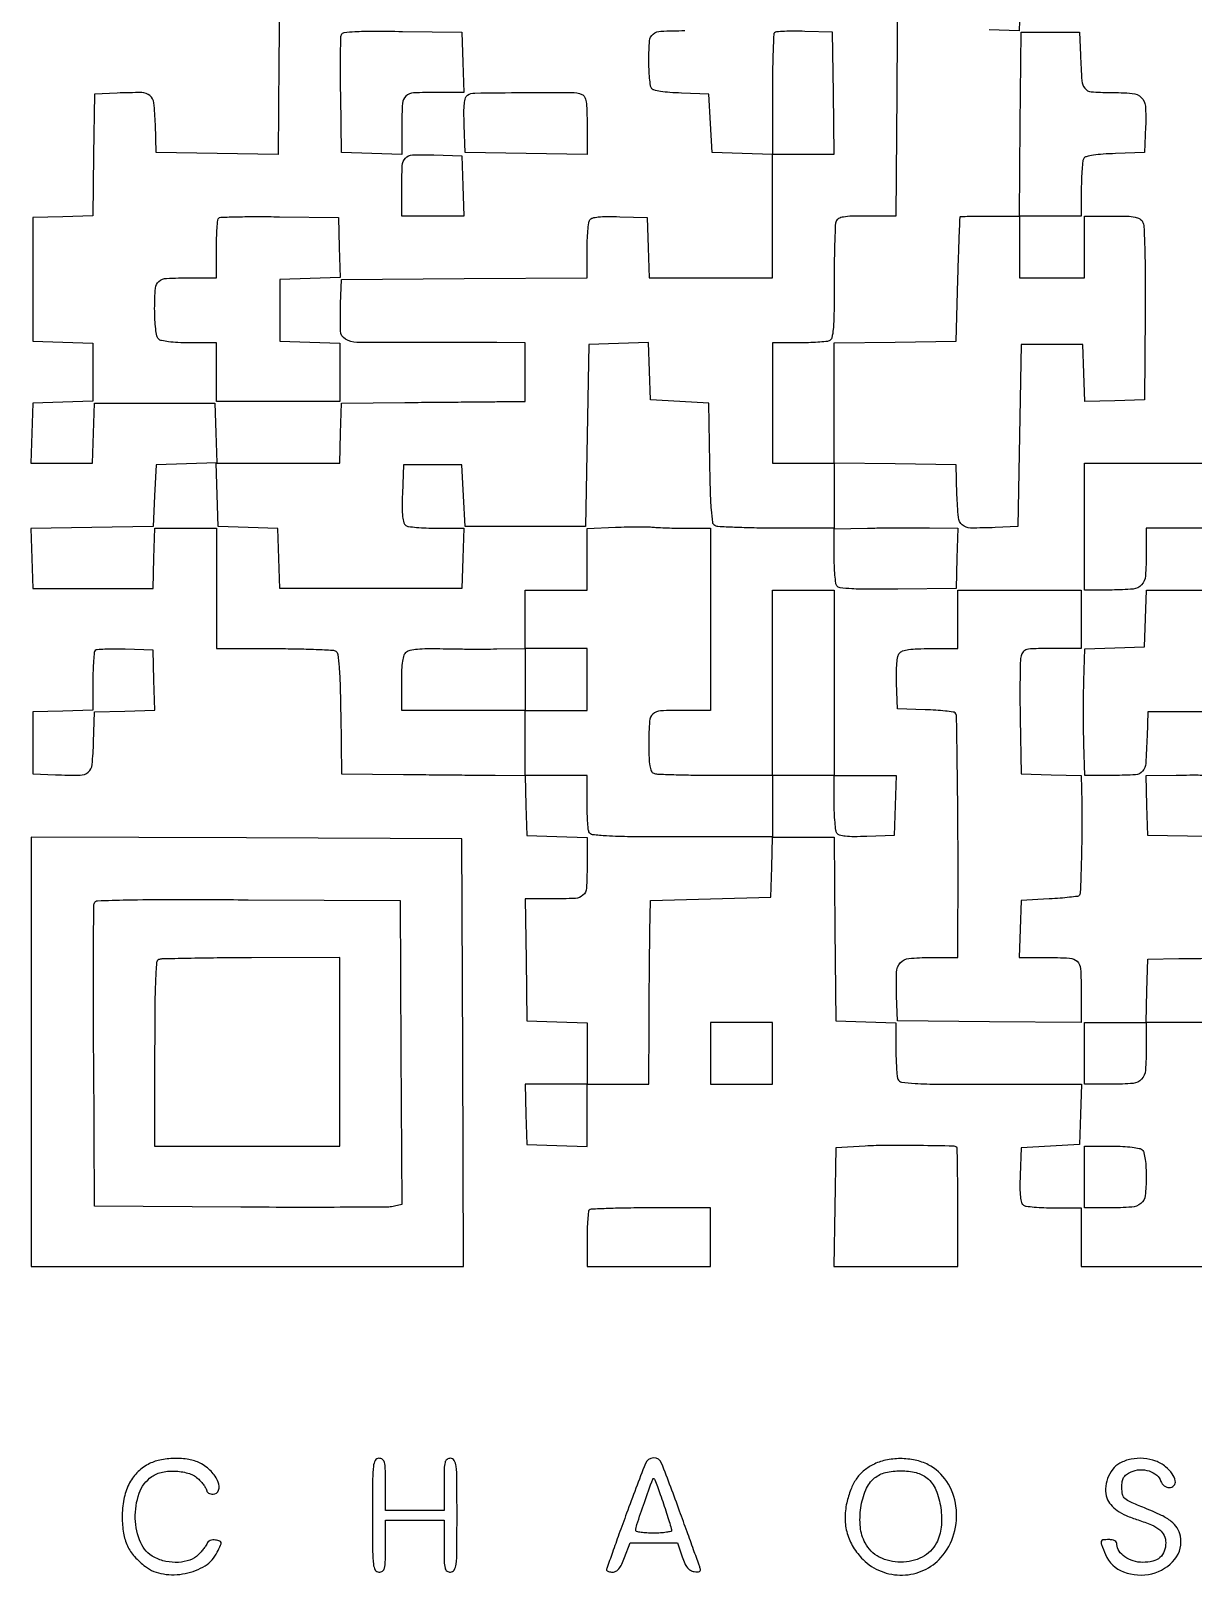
# Model space of a CAD drawing. Extents: x 156 to 936, y 95 to 969.
# Drawn here: x 155.9 to 513.4, y 95.1 to 569.9 of the extents above; entities that cross this region are included whole.
import ezdxf

# ---------------------------------------------------------------- set-up
doc = ezdxf.new("R2010")
doc.units = 0

msp = doc.modelspace()

# ---------------------------------------------------------------- linework, layer by layer
for points in [[(232.5, 588.5), (232.234389, 560.227992), (231.968779, 531.955984), (213.234389, 532.227992), (194.5, 532.5), (194.211203, 541.240685, 0.017722), (193.762911, 547.777845, 0.198326), (192.54849, 550.02491, 0.170867), (190.011209, 550.937542, 0.012477), (182.479083, 550.800912), (175.5, 550.5), (175.228072, 531.787236), (174.956143, 513.074471), (165.728072, 512.787236), (156.5, 512.5), (156.5, 493.5), (156.5, 474.5), (165.75, 474.212474), (175, 473.924948), (175, 465), (175, 456.075052), (165.75, 455.787526), (156.5, 455.5), (156.212474, 446.25), (155.924948, 437), (165.424948, 437), (174.924948, 437), (175.212474, 446.25), (175.5, 455.5), (194, 455.5), (212.5, 455.5), (212.787023, 446.288016), (213.074046, 437.076031), (203.787023, 436.788016), (194.5, 436.5), (194, 427), (193.5, 417.5), (174.712768, 417.227798), (155.925536, 416.955596), (156.212768, 407.727798), (156.5, 398.5), (175, 398.5), (193.5, 398.5), (193.787526, 407.75), (194.075052, 417), (203.537526, 417), (213, 417), (213, 398.5), (213, 380), (230.75, 379.984687, -0.00409), (237.640992, 379.922376, -0.006156), (243.646265, 379.744962, -0.002746), (248.746807, 379.503322, -0.128991), (249.726647, 379.190103, -0.224357), (250.342971, 378.214502, -0.01105), (250.732937, 374.324934, -0.012194), (251.035521, 368.668275, -0.003561), (251.226647, 359.955416), (251.5, 341.5), (270.5, 341.293811, 0.000259), (278.449913, 341.211661, 0.000238), (286.624914, 341.135321, 0.000238), (293.914543, 341.074194, 0.000788), (298.712474, 341.043811), (307.924948, 341), (308.212474, 331.75), (308.5, 322.5), (317.75, 322.212474), (327, 321.924948), (327, 313.069463, -0.014911), (326.799303, 306.341017, -0.196101), (325.74396, 304.139032, -0.17455), (323.393009, 303.170009, -0.011337), (315.896147, 303), (307.955869, 303), (308.227935, 284.25), (308.5, 265.5), (317.75, 265.212474), (327, 264.924948), (327, 255.462474), (327, 246), (317.462474, 246), (307.924948, 246), (308.212474, 236.75), (308.5, 227.5), (317.75, 227.212474), (327, 226.924948), (327, 236.462474), (327, 246), (336.5, 246), (346, 246), (346.079024, 264.75, -0.00061), (346.121822, 272.62526, -0.000549), (346.185059, 280.782812, -0.00055), (346.257844, 288.098672, -0.001737), (346.329024, 293), (346.5, 302.5), (365, 303), (383.5, 303.5), (383.787526, 312.75), (384.075052, 322), (393.521953, 322), (402.968853, 322), (403.234427, 293.75), (403.5, 265.5), (412.75, 265.212474), (422, 264.924948), (422, 257.044262, 0.007082), (422.044388, 253.910777, 0.008933), (422.178303, 251.013877, 0.007357), (422.368953, 248.59865, 0.068336), (422.606989, 247.581787, 0.273064), (423.756252, 246.668924, 0.020692), (427.870854, 246.269591, 0.012364), (435.117937, 246.047432, 0.00148), (451.144515, 246), (479.075052, 246), (478.787526, 236.75), (478.5, 227.5), (469.5, 227), (460.5, 226.5), (460.206902, 218.085653, 0.008519), (460.135766, 214.085459, 0.027159), (460.278749, 211.4185, 0.039341), (460.610638, 209.659703, 0.187221), (461.206902, 208.850966, 0.110402), (462.105717, 208.527533, 0.00954), (464.54359, 208.267102, 0.012203), (467.495888, 208.081041, 0.00917), (470.75, 208.015313), (479, 208), (479, 199), (479, 190), (498, 190), (517, 190)], [(422.5, 588.5), (422.237975, 550.75), (421.97595, 513), (413.094964, 513, 0.006743), (408.423372, 512.936992, 0.034569), (405.843965, 512.688386, 0.069935), (404.345687, 512.216959, 0.192296), (403.606989, 511.418213, 0.081332), (403.364262, 510.245528, 0.00242), (403.178303, 505.215903, 0.004765), (403.044051, 499.272999, 0.003264), (403, 492.525201, -0.002672), (402.948251, 482.840136, -0.019343), (402.718391, 478.18787, -0.038952), (402.282401, 475.584226, -0.244878), (401.418213, 474.606989, -0.06844), (400.400281, 474.368926, -0.007317), (397.9751, 474.178303, -0.008902), (395.066073, 474.044385, -0.00705), (391.918213, 474), (384, 474), (384, 455.5), (384, 437), (393.5, 437), (403, 437), (403, 455.477935), (403, 473.955869), (421.75, 474.227935), (440.5, 474.5), (441.055984, 493.5, -0.000919), (441.283114, 500.802625, -0.001503), (441.50564, 506.992187, -0.000154), (441.722795, 512.521939, -0.15636), (441.805984, 512.75, -0.22362), (442.005914, 512.851764, -0.000897), (444.582183, 512.926563, -0.004203), (447.526079, 512.981986, -0.002604), (450.984427, 513), (459.968853, 513), (460.234427, 541.25), (460.5, 569.5), (469.5, 569.5), (478.5, 569.5), (478.754332, 562.5, 0.008483), (479.174661, 554.618701, 0.150561), (480.082796, 552.271226, 0.209905), (482.064485, 551.21678, 0.0188), (487.827922, 551, -0.020148), (494.716066, 550.722326, -0.172681), (497.485722, 549.476931, -0.188282), (498.717832, 546.818718, -0.024737), (498.796198, 540.479635), (498.5, 532.5), (489.532999, 532.207902, 0.009786), (485.707636, 532.008289, 0.020298), (482.737125, 531.673305, 0.020215), (480.552989, 531.24575, 0.195149), (479.798312, 530.707902, 0.112618), (479.495093, 529.855762, 0.008743), (479.251635, 527.431384, 0.011595), (479.077158, 524.498009, 0.008591), (479.015313, 521.25), (479, 513), (469.5, 513), (460, 513), (460, 503.5), (460, 494), (470, 494), (480, 494), (480, 503.5), (480, 513), (488.464816, 513, -0.007029), (493.104982, 512.934762, -0.04025), (495.550464, 512.668198, -0.084583), (496.995216, 512.128022, -0.139097), (497.895198, 511.195824, -0.113684), (498.298904, 509.708242, -0.002705), (498.539109, 502.475005, -0.005534), (498.686633, 493.652602, -0.003118), (498.680382, 482.945824), (498.5, 456.5), (489.289473, 456.212997), (480.078945, 455.925993), (479.789473, 464.712997), (479.5, 473.5), (470, 473.5), (460.5, 473.5), (460, 445.5), (459.5, 417.5), (452.520917, 417.199088, -0.012739), (444.942653, 417.065605, -0.177046), (442.421808, 418.009645, -0.194277), (441.223546, 420.321238, -0.015844), (440.787398, 427.259666), (440.5, 436.5), (421.75, 436.772065), (403, 437.044131), (403, 426.926262), (403, 416.808392), (413.25, 417.01945, -0.002347), (417.814191, 417.091996, -0.001542), (423.070398, 417.134653, -0.001551), (428.187994, 417.144535, -0.002986), (432.287526, 417.115253), (441.075052, 417), (440.787526, 407.75), (440.5, 398.5), (422.546696, 398.269936, -0.003387), (413.80929, 398.21716, -0.013149), (408.398754, 398.363442, -0.01367), (404.801929, 398.65421, -0.228051), (403.812009, 399.269936, -0.112035), (403.503528, 400.134327, -0.008952), (403.255659, 402.562106, -0.011755), (403.078167, 405.500405, -0.008742), (403.015313, 408.75), (403, 417), (385.25, 417.015313, -0.00409), (378.359008, 417.077624, -0.006156), (372.353735, 417.255038, -0.002746), (367.253193, 417.496678, -0.128991), (366.273353, 417.809897, -0.224357), (365.657029, 418.785498, -0.01105), (365.267063, 422.675066, -0.012194), (364.964479, 428.331725, -0.003561), (364.773353, 437.044584), (364.5, 455.5), (355.5, 456), (346.5, 456.5), (346.210527, 465.287003), (345.921055, 474.074007), (336.710527, 473.787003), (327.5, 473.5), (327, 445.5), (326.5, 417.5), (308, 417.5), (289.5, 417.5), (289, 427), (288.5, 436.5), (279.5, 436.5), (270.5, 436.5), (270.208654, 427.58457, 0.007874), (270.136581, 423.325344, 0.025891), (270.278743, 420.518036, 0.03736), (270.608404, 418.675579, 0.190691), (271.208654, 417.849883, 0.110589), (272.107413, 417.52683, 0.009469), (274.555128, 417.266784, 0.012148), (277.519159, 417.080958, 0.009118), (280.787526, 417.015313), (289.075052, 417), (288.787526, 407.75), (288.5, 398.5), (260.5, 398.5), (232.5, 398.5), (232.212964, 407.712964), (231.925929, 416.925929), (222.712964, 417.212964), (213.5, 417.5), (213.213788, 427.25), (212.927576, 437), (231.926262, 437), (250.924948, 437), (251.212474, 446.25), (251.5, 455.5), (271, 455.666511, 0.00004), (279.10741, 455.736385, 0.000038), (287.342188, 455.808634, 0.000038), (294.615372, 455.873545, 0.000135), (299.25, 455.916511), (308, 456), (308, 465), (308, 474), (299.25, 474.095314, 0.002094), (294.629402, 474.12629, 0.00059), (287.420897, 474.135923, 0.000594), (279.272779, 474.127519, 0.000627), (271.267948, 474.099713, -0.004009), (256.152674, 474.14946, -0.131859), (252.67291, 475.125694, -0.255492), (251.179024, 477.647557, -0.018594), (251.201382, 486.011777), (251.5, 493.5), (289.25, 493.762025), (327, 494.02405), (327.015313, 502.262025, -0.009183), (327.081042, 505.511529, -0.012216), (327.267102, 508.459942, -0.009558), (327.527545, 510.894571, -0.110356), (327.850966, 511.793098, -0.187221), (328.659703, 512.389362, -0.039341), (330.4185, 512.721251, -0.027159), (333.085459, 512.864234, -0.008519), (337.085653, 512.793098), (345.5, 512.5), (345.787526, 503.25), (346.075052, 494), (365.037526, 494), (384, 494), (384, 512.962474), (384, 531.924948), (374.75, 532.212474), (365.5, 532.5), (365, 541.5), (364.5, 550.5), (356.031844, 550.793967, -0.010674), (352.460658, 550.994333, -0.020911), (349.63313, 551.333008, -0.02067), (347.533237, 551.763838, -0.192561), (346.797157, 552.293967, -0.110314), (346.494946, 553.131139, -0.009642), (346.251296, 555.390862, -0.012285), (346.077118, 558.12774, -0.009246), (346.015313, 561.143011, -0.019781), (346.231968, 566.909666, -0.207591), (347.311835, 568.951497, -0.159469), (349.690602, 569.843278, -0.010601), (357.081787, 570)], [(517.5, 417), (499, 417), (499, 409.434259, -0.017857), (498.745815, 402.319431, -0.169875), (497.5562, 399.567014, -0.186391), (494.964128, 398.290042, -0.022302), (488.464816, 398), (480, 398), (480, 417.5), (480, 437), (508, 437), (536, 437)], [(517.5, 360.5), (499.5, 360.5), (499.24697, 353, -0.008369), (498.824731, 344.639511, -0.160654), (497.857675, 342.258386, -0.204526), (495.734737, 341.198791, -0.014865), (489.049568, 341), (480.13724, 341), (479.81862, 350.562807, -0.005273), (479.718994, 354.939324, -0.003015), (479.68631, 360.224822, -0.003011), (479.717511, 365.542405, -0.004995), (479.815626, 370.02615), (480.131251, 379.926685), (489.315626, 380.213343), (498.5, 380.5), (498.788933, 389.25), (499.077866, 398), (508, 398), (516.922134, 398)], [(517.75, 322.251671), (499.5, 322.5), (499.212474, 331.75), (498.924948, 341), (508.212474, 341.093918, -0.002292), (512.440417, 341.117289, -0.001345), (517.499906, 341.108453, -0.001345)], [(517, 265), (507.963788, 265), (498.927576, 265), (499.213788, 274.75), (499.5, 284.5), (509, 284.643608, -0.000218), (513.272687, 284.706331, -0.000136), (518.279688, 284.776284, -0.000137)]]:
    msp.add_lwpolyline(points, format="xyb")
msp.add_lwpolyline([(460.211984, 579.212977), (459.923969, 569.925954), (450.711984, 570.212977)])
for points in [[(288.787526, 560.25), (289.075052, 551), (281.119313, 551, 0.011355), (273.60554, 550.829339, 0.175306), (271.254071, 549.85587, 0.195555), (270.199437, 547.644298, 0.014686), (270, 540.855485), (270, 531.924948), (260.75, 532.212474), (251.5, 532.5), (251.225464, 549.964868, -0.002788), (251.156623, 556.752302, -0.004168), (251.178988, 562.683591, -0.001811), (251.25858, 567.743239, -0.086983), (251.452769, 568.737514, -0.27591), (252.318377, 569.417629, -0.018118), (255.616533, 569.719625, -0.014541), (260.887666, 569.856704, -0.00296), (270.227305, 569.772646), (288.5, 569.5)], [(384.702644, 569.369311, 0.187492), (384.418403, 568.723678, 0.001786), (384.206402, 563.487652, 0.00564), (384.05073, 557.411472, 0.003584), (384, 550.333333), (384, 532), (393.522065, 532), (403.044131, 532), (402.772065, 550.75), (402.5, 569.5), (393.952644, 569.785977, 0.007913), (390.626528, 569.84459, 0.011703), (387.709672, 569.781547, 0.007016), (385.290922, 569.638564, 0.179987)], [(325.418213, 550.393011, -0.192609), (326.21734, 549.653065, -0.069778), (326.688621, 548.150556, -0.034463), (326.937083, 545.562695, -0.006705), (327, 540.870946), (327, 531.955869), (308.25, 532.227935), (289.5, 532.5), (289.206902, 540.914347, -0.008519), (289.135766, 544.914541, -0.027159), (289.278749, 547.5815, -0.039341), (289.610638, 549.340297, -0.187221), (290.206902, 550.149034, -0.138765), (292.431842, 550.811922, -0.001716), (307.474877, 550.967788, -0.00241), (322.173227, 550.998795, -0.091176)], [(288.787526, 522.25), (289.075052, 513), (279.537526, 513), (270, 513), (270, 520.918213, -0.010963), (270.165664, 528.472899, -0.175128), (271.124796, 530.802332, -0.203843), (273.29455, 531.800818, -0.015597), (279.87125, 531.787164), (288.5, 531.5)], [(250.787023, 503.288016), (251.074046, 494.076031), (241.787023, 493.788016), (232.5, 493.5), (232.5, 484), (232.5, 474.5), (241.75, 474.212474), (251, 473.924948), (251, 464.962474), (251, 456), (232, 456), (213, 456), (213, 465), (213, 474), (204.7, 474, -0.011084), (201.171507, 474.07823, -0.020332), (198.306878, 474.322289, -0.021091), (196.139671, 474.689458, -0.144849), (195.2, 475.2, -0.144372), (194.690904, 476.134923, -0.021205), (194.323233, 478.283644, -0.02047), (194.078557, 481.117343, -0.0113), (194, 484.593011, -0.017303), (194.214653, 490.793979, -0.202126), (195.284311, 492.909788, -0.166521), (197.648419, 493.837152, -0.010953), (205.081787, 494), (213, 494), (213, 502.833333, -0.007268), (213.049929, 506.268052, -0.010778), (213.202246, 509.274121, -0.006189), (213.414153, 511.774183, -0.173835), (213.688496, 512.355163, -0.19128), (214.321579, 512.628369, -0.001798), (219.480314, 512.761564, -0.0057), (225.465536, 512.826322, -0.003617), (232.438496, 512.77183), (250.5, 512.5)], [(357.625, 417), (365, 417), (365, 389), (365, 361), (357.081787, 361, 0.011337), (349.606774, 360.830484, 0.173918), (347.257297, 359.865438, 0.196524), (346.201771, 357.6723, 0.015117), (346, 351, 0.007152), (346.0643, 346.50486, 0.032631), (346.309144, 343.903546, 0.061117), (346.755871, 342.356812, 0.203006), (347.502126, 341.637558, 0.081908), (348.625041, 341.406473, 0.002182), (353.703004, 341.227954, 0.004508), (359.688392, 341.097686, 0.003064), (366.502126, 341.052605), (384, 341.044072), (384, 369.522036), (384, 398), (393.5, 398), (403, 398), (403, 369.5), (403, 341), (412.537526, 341), (422.075052, 341), (421.787526, 331.75), (421.5, 322.5), (413.085653, 322.206902, -0.008519), (409.085459, 322.135766, -0.027159), (406.4185, 322.278749, -0.039341), (404.659703, 322.610638, -0.187221), (403.850966, 323.206902, -0.110402), (403.527533, 324.105717, -0.00954), (403.267102, 326.54359, -0.012203), (403.081041, 329.495888, -0.00917), (403.015313, 332.75), (403, 341), (393.5, 341), (384, 341), (384, 331.531308), (384, 322.062615), (356.087576, 322.081895, -0.001543), (340.351246, 322.14132, -0.011872), (332.979506, 322.367007, -0.018028), (328.706299, 322.754369, -0.276202), (327.587576, 323.632375, -0.069144), (327.356943, 324.624809, -0.007042), (327.172601, 327.03976, -0.008696), (327.042951, 329.937585, -0.00683), (327, 333.081787), (327, 341), (317.5, 341), (308, 341), (308, 351), (308, 361), (289, 361), (270, 361), (270, 369.377555, -0.009118), (270.074186, 373.44514, -0.028987), (270.330524, 376.151611, -0.043883), (270.773344, 377.96035, -0.13844), (271.47458, 378.978903, -0.125079), (272.589189, 379.508902, -0.024523), (274.802749, 379.834299, -0.020936), (277.814653, 380.000288, -0.00977), (281.72458, 379.975462, 0.003165), (285.717686, 379.89735, 0.001862), (290.492533, 379.851957, 0.001862), (295.264977, 379.842131, 0.00318), (299.25, 379.874114), (308, 380), (308, 389), (308, 398), (317.5, 398), (327, 398), (327, 407.461067), (327, 416.922134), (335.75, 417.288168, -0.004605), (339.310767, 417.404286, -0.00501), (342.774219, 417.450594, -0.004717), (345.740042, 417.432544, -0.024447), (347.375, 417.327101, 0.016438), (348.947269, 417.200395, 0.00391), (351.571875, 417.096086, 0.004017), (354.590625, 417.024023, 0.003958)], [(479, 389), (479, 380), (470.019052, 380, 0.004723), (464.453715, 379.947431, 0.05326), (462.266759, 379.67194, 0.153853), (461.144552, 379.003761, 0.122337), (460.483876, 377.75, 0.054093), (460.275104, 376.194714, 0.002845), (460.176222, 371.167188, 0.00446), (460.145932, 365.175971, 0.003227), (460.214823, 358.5), (460.5, 341.5), (469.75, 341.212474), (479, 340.924948), (479.144302, 332.712474, -0.006315), (479.188665, 323.732395, -0.005312), (479.014449, 314.220618, -0.001272), (478.72361, 304.985385, -0.182303), (478.313171, 304, -0.174973), (477.890326, 303.785719, -0.003412), (475.433514, 303.5, -0.007763), (472.52849, 303.227803, -0.005075), (469.171191, 303), (460.5, 302.5), (460.211067, 293.75), (459.922134, 285), (467.87928, 285, -0.011684), (475.421865, 284.823722, -0.180874), (477.764981, 283.820304, -0.191063), (478.809395, 281.547392, -0.01329), (479, 274.377438), (479, 264.968853), (450.75, 265.234427), (422.5, 265.5), (422.20816, 273.237562, -0.018844), (422.208052, 280.460565, -0.172387), (423.352754, 283.33413, -0.190869), (425.994172, 284.686158, -0.023977), (432.535184, 285), (441, 285), (441.061264, 293.75, 0.002369), (441.112289, 316.285203, 0.002586), (440.944984, 338.170543, 0.000315), (440.66333, 359.116618, 0.195257), (440.20973, 360.19027, 0.163565), (439.610981, 360.487769, 0.006786), (437.205333, 360.785917, 0.01115), (434.301404, 361.04048, 0.007624), (430.994391, 361.205609), (422.5, 361.5), (422.206229, 369.344796, -0.01153), (422.157498, 372.735348, -0.021342), (422.298867, 375.485252, -0.023545), (422.594776, 377.568167, -0.126804), (423.078674, 378.594796, -0.145524), (424.060853, 379.251072, -0.03848), (425.921657, 379.673265, -0.027148), (428.657348, 379.9254, -0.009406), (432.622445, 380), (441, 380), (441, 389), (441, 398), (460, 398), (479, 398)], [(175.702644, 379.369311, 0.173149), (175.422837, 378.7788, 0.006441), (175.206402, 376.2893, 0.011013), (175.050966, 373.292182, 0.007448), (175, 369.870859), (175, 361.075052), (165.75, 360.787526), (156.5, 360.5), (156.5, 351), (156.5, 341.5), (163.479083, 341.199088, 0.012739), (171.057347, 341.065605, 0.177046), (173.578192, 342.009645, 0.194277), (174.776454, 344.321238, 0.015844), (175.212602, 351.259666), (175.5, 360.5), (184.787023, 360.788016), (194.074046, 361.076031), (193.787023, 370.288016), (193.5, 379.5), (184.952644, 379.785977, 0.007913), (181.626528, 379.84459, 0.011703), (178.709672, 379.781547, 0.007016), (176.290922, 379.638564, 0.179987)], [(269.759875, 255.77153), (270.019749, 209.043061), (267.759875, 208.494001, -0.057675), (266.004934, 208.276836, -0.000538), (252.945088, 208.187752, -0.00181), (237.910959, 208.155786, -0.001169), (220.5, 208.222471), (175.5, 208.5), (175.239372, 254.5, -0.000997), (175.174287, 272.225103, -0.001596), (175.197198, 287.357597, -0.000282), (175.267665, 300.72814, -0.090314), (175.461789, 301.759906, -0.301449), (176.45055, 302.464468, -0.003096), (185.402033, 302.70934, -0.005599), (198.68089, 302.841585, -0.001079), (222.722417, 302.759906), (269.5, 302.5)], [(195.25, 284.337719, 0.286605), (194.579791, 283.416621, 0.006896), (194.265434, 277.906228, 0.008864), (194.055066, 269.647433, 0.001935), (194, 255.416667), (194, 227), (222.5, 227), (251, 227), (251, 256), (251, 285), (223.75, 284.921053, 0.001717), (213.21496, 284.854351, 0.002675), (204.1375, 284.717133, 0.000767), (196.247198, 284.543529, 0.090243)], [(499, 257.434259, -0.017857), (498.745815, 250.319431, -0.169875), (497.5562, 247.567014, -0.186391), (494.964128, 246.290042, -0.022302), (488.464816, 246), (480, 246), (480, 255.5), (480, 265), (489.5, 265), (499, 265)], [(412.5, 227), (403.5, 226.5), (403.227441, 208.25), (402.954883, 190), (421.977441, 190), (441, 190), (441.063971, 198.75, 0.002842), (441.078256, 207.531711, 0.00237), (440.996175, 216.862338, 0.000224), (440.865001, 226.24199, 0.21889), (440.686758, 226.615342, 0.170846), (439.655775, 226.998677, 0.000977), (429.171481, 227.162237, 0.004561), (419.372343, 227.206566, 0.012726)], [(497.8, 225.8, -0.139981), (498.295072, 224.909176, -0.02207), (498.66741, 222.919086, -0.021675), (498.918268, 220.353858, -0.013535), (499, 217.335184, -0.029782), (498.667836, 211.763514, -0.194143), (497.342787, 209.352986, -0.155101), (494.533936, 208.241102, -0.017295), (487.565741, 208), (480, 208), (480, 217.5), (480, 227), (488.3, 227, -0.011084), (491.828493, 226.92177, -0.020332), (494.693122, 226.677711, -0.021091), (496.860329, 226.310542, -0.144849)], [(327.666667, 207.333333, 0.173108), (327.401196, 206.773194, 0.006456), (327.195833, 204.414583, 0.011027), (327.048357, 201.574835, 0.007459), (327, 198.333333), (327, 190), (346, 190), (365, 190), (365, 199), (365, 208), (346.666667, 208, 0.0034), (339.591013, 207.951878, 0.005368), (333.522917, 207.804167, 0.001621), (328.281849, 207.603258, 0.188134)], [(191.984398, 129.145899, 0.079488), (188.536396, 126.537469, 0.077295), (186.035135, 122.960376, 0.068391), (184.527872, 118.402374, 0.045107), (184.01645, 112.897883, 0.040917), (184.406396, 107.990682, 0.069564), (185.620904, 104.064365, 0.073228), (187.810859, 100.758598, 0.050565), (191.135764, 97.731987, 0.122048), (196.667701, 95.428706, 0.086935), (203.407211, 95.575631, 0.089483), (209.519698, 97.972644, 0.142243), (213.265495, 102.108124, 0.008203), (214.294672, 104.311374, 0.14085), (214.4053, 105.092273, 0.288522), (214.024874, 105.543093, 0.0374), (212.741787, 105.84803, 0.057981), (211.877468, 105.884987, 0.068622), (211.07825, 105.714532, 0.080507), (210.462938, 105.372107, 0.146166), (210.134949, 104.904848, -0.065166), (209.821008, 104.258078, -0.017077), (209.153349, 103.315302, -0.017051), (208.312373, 102.28475, -0.016715), (207.397727, 101.306818, -0.113333), (204.828723, 99.697275, -0.069941), (201.314451, 99.00559, -0.064879), (197.45567, 99.295123, -0.068301), (193.871562, 100.566418, -0.174145), (189.699581, 105.056283, -0.093639), (188.050623, 112.530152, -0.091672), (189.234216, 120.235505, -0.157415), (193.116873, 125.369307, -0.104363), (196.387756, 126.763953, -0.06311), (200.605459, 127.055504, -0.063911), (204.688222, 126.292785, -0.11882), (207.545455, 124.545455, -0.01959), (208.485184, 123.529054, -0.023867), (209.278977, 122.50483, -0.023416), (209.853657, 121.59785, -0.130216), (210, 121.045455, 0.184164), (210.152159, 120.646358, 0.090405), (210.5875, 120.307102, 0.070274), (211.234692, 120.077185, 0.0503), (212, 120, 0.318476), (213.655184, 121.173275, 0.186315), (213.576704, 123.713207, 0.094847), (211.379175, 127.006501, 0.079164), (207.988956, 129.505711, 0.080265), (204.519175, 130.644259, 0.044868), (200.074708, 130.943372, 0.044578), (195.589619, 130.440864, 0.072209)], [(261, 113.5, 0.001825), (261.040662, 102.362042, 0.026629), (261.278571, 98.4375, 0.103099), (261.868713, 96.652291, 0.267644), (263, 96, 0.157888), (264.078201, 96.349175, 0.176663), (264.6875, 97.25, 0.055952), (264.948615, 99.198839, 0.005351), (265, 104), (265, 112), (274, 112), (283, 112), (283, 104, 0.005351), (283.051385, 99.198839, 0.055952), (283.3125, 97.25, 0.176663), (283.921799, 96.349175, 0.157888), (285, 96, 0.267644), (286.131287, 96.652291, 0.103099), (286.721429, 98.4375, 0.026629), (286.959338, 102.362042, 0.001825), (287, 113.5, 0.001825), (286.959338, 124.637958, 0.026629), (286.721429, 128.5625, 0.103099), (286.131287, 130.347709, 0.267644), (285, 131, 0.157888), (283.921799, 130.650825, 0.176663), (283.3125, 129.75, 0.055952), (283.051385, 127.801161, 0.005351), (283, 123), (283, 115), (274, 115), (265, 115), (265, 123, 0.005351), (264.948615, 127.801161, 0.055952), (264.6875, 129.75, 0.176663), (264.078201, 130.650825, 0.157888), (263, 131, 0.267644), (261.868713, 130.347709, 0.103099), (261.278571, 128.5625, 0.026629), (261.040662, 124.637958, 0.001825)], [(339.167252, 114.139469, 0.001144), (336.80314, 107.630131, 0.001816), (334.81163, 102.043875, 0.000385), (333.082913, 97.126449, 0.084522), (333, 96.639469, 0.254863), (333.133951, 96.393749, 0.06275), (333.563205, 96.187844, 0.048885), (334.182809, 96.046532, 0.031645), (334.917292, 96, 0.138032), (335.890289, 96.273828, 0.085848), (336.787736, 97.060853, 0.056916), (337.656805, 98.42912, 0.021842), (338.55315, 100.5), (340.271716, 105), (347.552525, 105), (354.833333, 105), (356.244995, 100.75, 0.024606), (357.039327, 98.701373, 0.06578), (357.856835, 97.369373, 0.092414), (358.802744, 96.565085, 0.09408), (359.969084, 96.162004, 0.032816), (360.995395, 96.08021, 0.12795), (361.608674, 96.230679, 0.23242), (361.869013, 96.596157, 0.124053), (361.821011, 97.162004, 0.003597), (361.476394, 98.140363, 0.000079), (359.76749, 102.880401, 0.00018), (357.764868, 108.426152, 0.000121), (355.476964, 114.75, 0.006466), (349.915261, 129.511845, 0.31894), (347.43588, 131.136493, 0.298135), (344.943713, 129.368924, 0.005934)], [(414.899668, 129.008698, 0.053838), (411.965233, 127.02779, 0.067628), (409.768707, 124.594897, 0.060371), (408.131587, 121.440569, 0.033036), (406.875362, 117.262826, 0.0588), (406.351247, 112.454909, 0.068037), (407.015275, 107.899454, 0.067947), (408.878839, 103.684546, 0.058421), (411.885616, 99.87909, 0.103712), (417.443384, 96.248035, 0.0998), (424.070347, 95.089408, 0.100421), (430.594897, 96.589758, 0.106416), (435.865176, 100.499225, 0.110345), (439.858021, 107.795366, 0.104801), (440.467921, 116.240571, 0.109787), (437.624799, 123.899656, 0.131986), (431.939066, 129.031086, 0.06677), (427.951467, 130.43448, 0.051639), (423.364369, 130.903403, 0.051889), (418.804715, 130.422877, 0.069495)], [(490.831022, 129.470477, 0.106943), (488.680903, 127.620201, 0.073089), (487.127153, 124.784287, 0.073104), (486.455261, 121.621887, 0.107087), (486.87879, 118.818806, 0.085593), (488.091811, 116.767792, 0.063124), (490.044071, 114.985723, 0.050294), (492.812534, 113.425254, 0.026733), (496.5, 112.040175, -0.022877), (500.639847, 110.521468, -0.072877), (503.155441, 109.003779, -0.112572), (504.51571, 107.244736, -0.10894), (505, 105.048376, -0.087103), (504.53982, 102.426833, -0.12964), (503.22119, 100.521462, -0.116075), (501.009246, 99.379826, -0.061414), (497.928571, 99, -0.07314), (495.01026, 99.429187, -0.078773), (492.419426, 100.67834, -0.090781), (490.628088, 102.47739, -0.151694), (490, 104.5, 0.140575), (489.822179, 105.11998, 0.118484), (489.333333, 105.6, 0.088208), (488.543379, 105.90137, 0.04716), (487.5, 106, 0.030102), (485.690886, 105.890984, 0.31686), (485.170251, 105.421222, 0.149047), (485.239111, 104.478309, 0.006741), (486.464011, 101.431892, 0.206619), (492.041734, 96.0502, 0.151186), (500.734896, 95.528769, 0.162444), (507.783833, 99.970355, 0.229576), (509.484618, 107.070032, 0.083673), (508.465915, 109.59731, 0.088899), (506.6911, 111.590727, 0.056171), (503.669531, 113.459061, 0.014806), (498.453143, 115.738415, -0.007688), (494.082142, 117.574731, -0.08025), (492.452547, 118.626755, -0.157477), (491.726608, 119.880083, -0.053201), (491.5, 122.003795, -0.034879), (491.62861, 123.845227, -0.097899), (492.051114, 125.060325, -0.105063), (492.883624, 125.973601, -0.043861), (494.324711, 126.826899, -0.101574), (496.988137, 127.491365, -0.087849), (499.848101, 127.108104, -0.094556), (502.227765, 125.817293, -0.145488), (503.534134, 123.892454, 0.085442), (503.908648, 123.169201, 0.070345), (504.526042, 122.555908, 0.070914), (505.283735, 122.141963, 0.089847), (506.067388, 122, 0.211424), (507.509796, 122.638459, 0.232554), (507.930114, 124.098032, 0.118414), (506.999831, 126.224869, 0.055866), (504.923275, 128.411106, 0.087813), (501.904061, 130.157195, 0.068638), (498.195679, 130.955727, 0.067114), (494.324839, 130.727105, 0.076269)], [(350.504374, 116.98714, -0.003187), (351.460545, 114.115972, -0.004594), (352.26691, 111.562771, -0.002479), (352.917393, 109.396935, -0.071826), (353, 108.824848, -0.34926), (352.741764, 108.500254, -0.01947), (351.384375, 108.242299, -0.02313), (349.608541, 108.059435, -0.014091), (347.5, 108, -0.012748), (345.391381, 108.05377, -0.020986), (343.615625, 108.219311, -0.016326), (342.240941, 108.451844, -0.356716), (342, 108.746591, -0.081581), (342.306952, 110.615337, -0.002976), (344.657834, 117.444062, -0.00119), (347.200251, 124.633951, -0.550832), (347.607618, 124.725716, -0.105346), (347.831511, 124.38059, -0.001846), (348.624006, 122.287043, -0.004566), (349.518929, 119.828125, -0.003017)], [(431.594285, 124.92175, -0.121975), (434.281328, 121.277299, -0.062281), (435.797185, 115.760872, -0.060837), (435.928855, 109.843049, -0.094775), (434.483073, 104.967267, -0.156712), (430.115922, 100.624035, -0.118489), (423.5, 99.033877, -0.118489), (416.884078, 100.624035, -0.156712), (412.516927, 104.967267, -0.094744), (411.067252, 109.855085, -0.061241), (411.202977, 115.773351, -0.062696), (412.732705, 121.290225, -0.121177), (415.440227, 124.950393, -0.115607), (418.79599, 126.623594, -0.058595), (423.511506, 127.169633, -0.058565), (428.229578, 126.606619, -0.114739)]]:
    msp.add_lwpolyline(points, format="xyb", close=True)
for points in [[(308, 370.5), (308, 361), (317.5, 361), (327, 361), (327, 370.5), (327, 380), (317.5, 380), (308, 380)], [(156, 256.007138), (156, 190), (222.50719, 190), (289.014379, 190), (288.75719, 255.75), (288.5, 321.5), (222.25, 321.757138), (156, 322.014276)], [(365, 255.5), (365, 246), (374.5, 246), (384, 246), (384, 255.5), (384, 265), (374.5, 265), (365, 265)]]:
    msp.add_lwpolyline(points, close=True)

doc.saveas('drawing.dxf')
